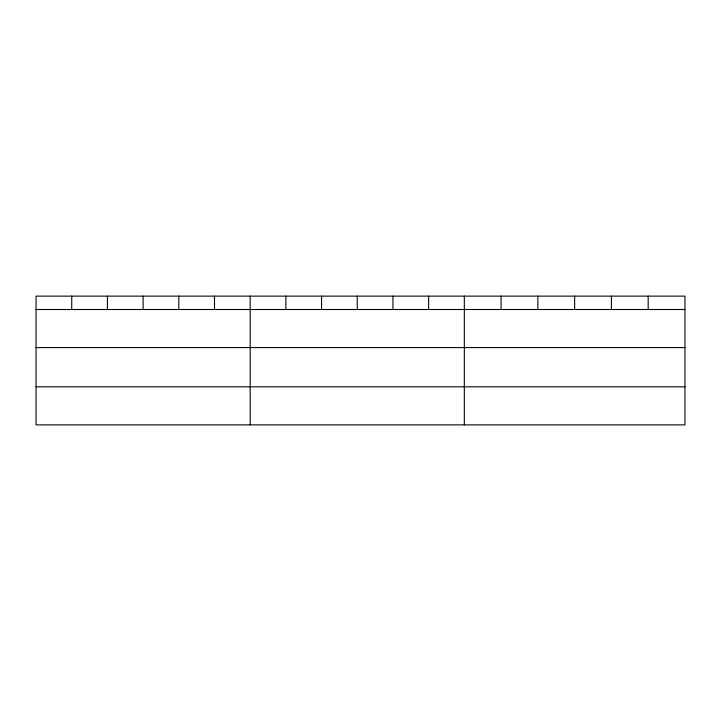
<?xml version="1.0" encoding="UTF-8"?>
<svg xmlns="http://www.w3.org/2000/svg" width="721" height="721" viewBox="0 0 721 721"><rect width="100%" height="100%" fill="white"/><g stroke="black" fill="none" stroke-linecap="round" stroke-linejoin="round"><path stroke-width="1.08" d="M684.95 347.576L684.95 296.124L36.05 296.124L36.05 424.876L684.95 424.876L684.95 347.576L36.05 347.576M36.05 309.507L684.95 309.507M36.05 386.807L684.95 386.807M648.179 296.124L648.179 309.507M611.408 296.124L611.408 309.507M574.637 296.124L574.637 309.507M537.866 296.124L537.866 309.507M501.095 296.124L501.095 309.507M464.324 296.124L464.324 424.876M428.635 296.124L428.635 309.507M392.945 296.124L392.945 309.507M357.255 296.124L357.255 309.507M321.566 296.124L321.566 309.507M285.876 296.124L285.876 309.507M250.187 296.124L250.187 424.876M214.498 296.124L214.498 309.507M178.808 296.124L178.808 309.507M143.119 296.124L143.119 309.507M107.429 296.124L107.429 309.507M71.739 296.124L71.739 309.507"/></g></svg>
